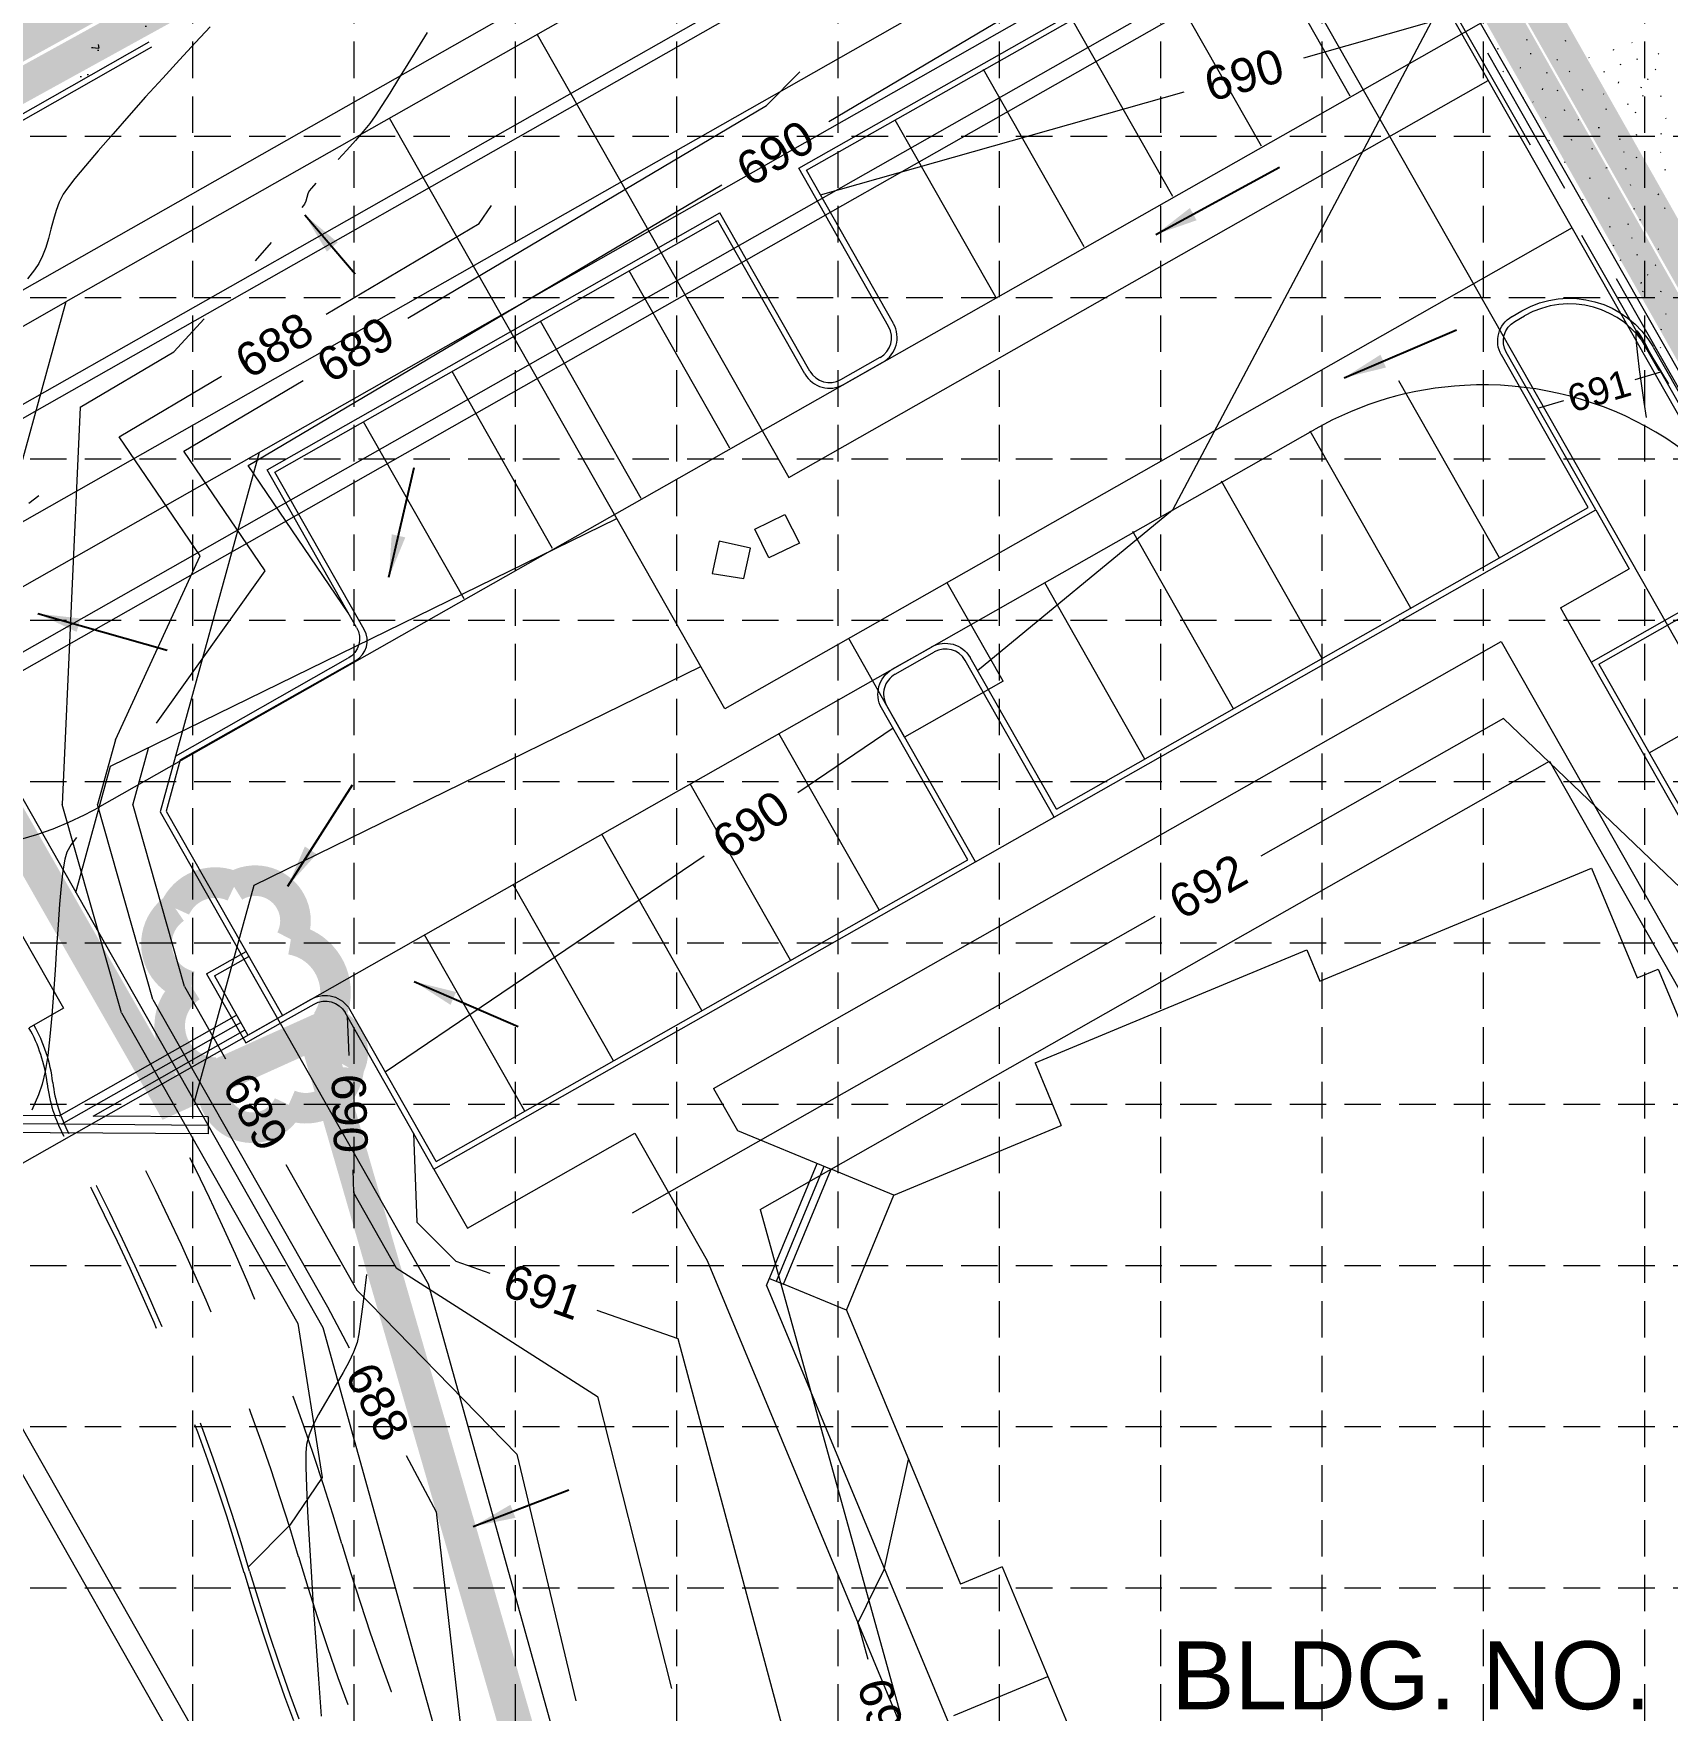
# Model space of a CAD drawing. Header units: feet. Extents: x 16394 to 17307, y 17282 to 17854.
# Drawn here: x 16665.6 to 16809.9, y 17628.6 to 17776.7 of the extents above; entities that cross this region are included whole.
import ezdxf
from ezdxf.enums import TextEntityAlignment as Align

# ---------------------------------------------------------------- set-up
doc = ezdxf.new("R2010")
doc.units = ezdxf.units.FT
doc.header["$MEASUREMENT"] = 0
for name, pattern in [('DGN Style 2', [22.939223, 13.763534, -9.175689]), ('DGN Style 4', [36.725696, 18.351378, -9.175689, 0.022939, -9.175689]), ('DGN Style 5', [16.057456, 6.881767, -9.175689]), ('HIDDEN', [0.375, 0.25, -0.125])]:
    doc.linetypes.add(name, pattern=pattern)
for name, color, linetype, lineweight in [('_0', 1, 'Continuous', 0), ('Level 1', 7, 'Continuous', 0), ('Level 17', 7, 'Continuous', 0), ('Level 18', 7, 'Continuous', 0), ('Level 21', 7, 'Continuous', 0), ('Level 25', 7, 'Continuous', 0), ('Level 35', 7, 'Continuous', 0), ('Level 38', 7, 'Continuous', 0), ('Level 4', 7, 'Continuous', 0), ('Level 41', 7, 'Continuous', 0), ('Level 43', 7, 'Continuous', 0), ('Level 5', 7, 'Continuous', 0), ('Level 51', 7, 'Continuous', 0)]:
    doc.layers.add(name, color=color, linetype=linetype, lineweight=lineweight)
for name, color, linetype in [('GRID', 254, 'HIDDEN'), ('LEGEND', 7, 'Continuous'), ('LIMITS OF DISTURBANCE', 1, 'HIDDEN'), ('SILT FENCE', 200, 'Continuous')]:
    doc.layers.add(name, color=color, linetype=linetype)
doc.styles.get("Standard").update_dxf_attribs({"font": 'ARIAL.TTF'})
doc.styles.add('Style-ENGINEERING', font='ENGINEERING.shx')
doc.dimstyles.get("Standard").update_dxf_attribs({"dimtxt": 0.18, "dimasz": 0.18, "dimexe": 0.18, "dimexo": 0.0625, "dimgap": 0.09, "dimtad": 0, "dimtih": 1, "dimtoh": 1, "dimdec": 4, "dimzin": 0, "dimdsep": 46, "dimtxsty": 'Standard', "dimcen": 0.09, "dimadec": 0, "dimazin": 0, "dimtfac": 1, "dimtdec": 4, "dimtofl": 0, "dimtmove": 0, "dimatfit": 3, "dimfxl": 0, "dimtolj": 1, "dimtzin": 0, "dimarcsym": 0})

msp = doc.modelspace()

# ---------------------------------------------------------------- hatches: boundary and pattern name
at = {"layer": 'Level 35', "linetype": 'DGN Style 2', "lineweight": 0}
h = msp.add_hatch(dxfattribs=at)
h.set_pattern_fill('AR-CONC', style=0)
h.set_pattern_definition([(50, (0, 0), (7.1726018, -0.6275213), [0.75, -8.25]), (355, (0, 0), (-1.3875133, 7.5219213), [0.6, -6.6]), (100.4514, (0.598, -0.052), (5.7850938, 6.8943954), [0.637402, -7.0114211]), (46.1842, (0, 2), (10.6724105, -1.65519), [1.125, -12.375]), (96.6356, (0.889, 1.862), (9.346627, 9.7411787), [0.956103, -10.51713]), (351.1842, (0, 2), (9.3466195, 9.741186), [0.9, -9.9]), (21, (1, 1.5), (5.9690705, -4.0261889), [0.75, -8.25]), (326, (1, 1.5), (2.4331533, 7.2515005), [0.6, -6.6]), (71.4514, (1.4974, 1.1645), (8.4022263, 3.225305), [0.637402, -7.0114211]), (37.5, (0, 0), (0.12159855, 3.32893854), [0, -6.52, 0, -6.7, 0, -6.625]), (7.5, (0, 0), (2.6306954, 3.9441171), [0, -3.82, 0, -6.37, 0, -2.525]), (327.5, (-2.23, 0), (5.33822436, -0.22554872), [0, -2.5, 0, -7.8, 0, -10.35]), (317.5, (-3.23, 0), (5.8318617, 1.0010498), [0, -3.25, 0, -5.18, 0, -7.35])])
h.paths.add_polyline_path([(16734.76, 17809.35, -0.018877), (16745.4, 17814.79), (16744.19, 17815.39), (16740.12, 17814.09), (16736.23, 17812.24), (16732.72, 17809.84), (16731.05, 17808.91), (16726.42, 17808.54), (16721.98, 17805.77), (16718.28, 17803.74), (16714.57, 17801.52), (16712.54, 17798.93), (16706.2, 17795.35), (16704.53, 17793.87), (16703.61, 17793.13), (16702.68, 17792.58), (16701.2, 17791.28), (16700.09, 17791.47), (16699.17, 17791.47), (16695.46, 17790.73), (16692.87, 17788.14), (16689.36, 17786.1), (16686.39, 17784.07), (16681.4, 17781.48), (16677.32, 17778.89), (16674.36, 17777.41), (16671.4, 17775.75), (16667.7, 17774.08), (16666.03, 17771.68), (16666.59, 17770.72), (16695.33, 17787.06)], flags=0)
h = msp.add_hatch(dxfattribs=at)
h.set_pattern_fill('AR-CONC', style=0)
h.set_pattern_definition([(50, (15736.0226, 15714.5856), (5.379451, -0.470641), [0.5625, -6.1875]), (355, (15736.0226, 15714.5856), (-1.040635, 5.641441), [0.45, -4.95]), (100.4514, (15736.471, 15714.5464), (4.33882, 5.170797), [0.478051, -5.258566]), (46.1842, (15736.0226, 15716.0856), (8.004308, -1.241393), [0.84375, -9.28125]), (96.6356, (15736.69, 15715.982), (7.00997, 7.305884), [0.717077, -7.887848]), (351.1842, (15736.023, 15716.086), (7.009965, 7.30589), [0.675, -7.425]), (21, (15736.7726, 15715.7106), (4.476803, -3.019642), [0.5625, -6.1875]), (326, (15736.7726, 15715.7106), (1.824865, 5.438625), [0.45, -4.95]), (71.4514, (15737.1457, 15715.459), (6.30167, 2.418979), [0.478051, -5.258566]), (37.5, (15736.0226, 15714.5856), (0.0911989, 2.4967039), [0, -4.89, 0, -5.025, 0, -4.96875]), (7.5, (15736.0226, 15714.5856), (1.9730215, 2.9580878), [0, -2.865, 0, -4.7775, 0, -1.89375]), (327.5, (15734.3501, 15714.5856), (4.0036683, -0.1691615), [0, -1.875, 0, -5.85, 0, -7.7625]), (317.5, (15733.6, 15714.5856), (4.3738963, 0.7507874), [0, -2.4375, 0, -3.885, 0, -5.5125])])
h.paths.add_polyline_path([(16834.87, 17702.77), (16843.51, 17687.59), (16845.7, 17696.86), (16840.28, 17701.26), (16840.72, 17707.12), (16836.03, 17709.76), (16833.68, 17719.43), (16825.47, 17719.22)], flags=16)
h.paths.add_polyline_path([(16806.6, 17768.57), (16839.06, 17711.4), (16833.77, 17708.4), (16801.31, 17765.57)], flags=9)

# ---------------------------------------------------------------- linework, layer by layer
at = {"color": 0, "lineweight": 0}
msp.add_solid([(16689.58, 17760.7), (16691.54, 17757.44), (16692.49, 17758.25)], dxfattribs=at)
at = {"layer": 'GRID', "color": 252, "linetype": 'HIDDEN', "lineweight": 0, "ltscale": 12.9}
for p, q in [((16679.68, 17838.88), (16679.68, 17340.07)), ((16693.93, 17838.88), (16693.93, 17340.07)), ((16708.18, 17838.88), (16708.18, 17340.07)), ((16722.43, 17838.88), (16722.43, 17340.07)), ((16736.68, 17838.88), (16736.68, 17340.07)), ((16750.93, 17838.88), (16750.93, 17340.07)), ((16765.18, 17838.88), (16765.18, 17340.07)), ((16779.43, 17838.88), (16779.43, 17340.07)), ((16793.68, 17838.88), (16793.68, 17340.07)), ((16807.93, 17838.88), (16807.93, 17340.07))]:
    msp.add_line(p, q, dxfattribs=at)
at = {"layer": 'GRID', "color": 7, "linetype": 'HIDDEN', "lineweight": 0, "ltscale": 12.9}
for p, q in [((16408.93, 17767.63), (17292.43, 17767.63)), ((16408.93, 17753.38), (17292.43, 17753.38)), ((16408.93, 17739.13), (17292.43, 17739.13)), ((16408.93, 17724.88), (17292.43, 17724.88)), ((16408.93, 17710.63), (17292.43, 17710.63)), ((16408.93, 17696.38), (17292.43, 17696.38)), ((16408.93, 17682.13), (17292.43, 17682.13)), ((16408.93, 17667.88), (17292.43, 17667.88)), ((16408.93, 17653.63), (17292.43, 17653.63)), ((16408.93, 17639.38), (17292.43, 17639.38))]:
    msp.add_line(p, q, dxfattribs=at)
at = {"layer": 'LEGEND', "color": 170, "ltscale": 100, "const_width": 2.7}
msp.add_lwpolyline([(16688.36, 17696.68, 0.520567), (16688.36, 17696.68, 0.765195), (16683.34, 17701.33, 0.417879), (16678.14, 17699.43, 0.6649), (16679.58, 17692.52, 0.744833), (16681.71, 17684.9, 0.975642), (16688.17, 17682.07, 0.520567), (16693.47, 17685.35, 0.520567), (16691.53, 17689.41, 0.540264), (16688.36, 17696.68)], format="xyb", close=True, dxfattribs=at)
at = {"layer": 'Level 1', "color": 7, "linetype": 'Continuous', "lineweight": 0}
for p, q in [((16771.9, 17811.72), (16668.48, 17753)), ((16855.84, 17663.87), (16771.9, 17811.72)), ((16668.48, 17753), (16659.09, 17718.92)), ((16659.09, 17718.92), (16691.18, 17662.4)), ((16691.18, 17662.4), (16705, 17612.74))]:
    msp.add_line(p, q, dxfattribs=at)
at = {"layer": 'Level 1', "color": 35, "linetype": 'DGN Style 5', "lineweight": 0}
for p, q in [((16681.24, 17777.31), (16679.93, 17775.93)), ((16679.93, 17775.93), (16678.52, 17774.4)), ((16700.39, 17776.79), (16699.53, 17775.42)), ((16678.52, 17774.4), (16677.04, 17772.78)), ((16699.53, 17775.42), (16698.68, 17774.04)), ((16677.04, 17772.78), (16675.53, 17771.11)), ((16697.86, 17772.7), (16697.09, 17771.45)), ((16698.68, 17774.04), (16697.86, 17772.7)), ((16697.09, 17771.45), (16696.4, 17770.35)), ((16675.53, 17771.11), (16674.06, 17769.45)), ((16696.4, 17770.35), (16695.81, 17769.43)), ((16674.06, 17769.45), (16672.65, 17767.85)), ((16695.33, 17768.76), (16694.75, 17768.05)), ((16695.81, 17769.43), (16695.33, 17768.76)), ((16672.65, 17767.85), (16671.35, 17766.35)), ((16694.07, 17767.26), (16693.31, 17766.42)), ((16694.75, 17768.05), (16694.07, 17767.26)), ((16671.35, 17766.35), (16670.22, 17765.02)), ((16693.31, 17766.42), (16692.54, 17765.59)), ((16669.29, 17763.9), (16668.62, 17763.05)), ((16670.22, 17765.02), (16669.29, 17763.9)), ((16668.24, 17762.51), (16667.9, 17761.82)), ((16668.62, 17763.05), (16668.24, 17762.51)), ((16689.86, 17762.54), (16689.77, 17762.22)), ((16689.98, 17762.82), (16689.86, 17762.54)), ((16690.17, 17763.05), (16689.98, 17762.82)), ((16690.56, 17763.48), (16690.17, 17763.05)), ((16667.62, 17761.07), (16667.38, 17760.27)), ((16667.9, 17761.82), (16667.62, 17761.07)), ((16689.56, 17761.63), (16689.33, 17761.35)), ((16689.68, 17761.91), (16689.56, 17761.63)), ((16689.77, 17762.22), (16689.68, 17761.91)), ((16667.16, 17759.44), (16666.95, 17758.61)), ((16667.38, 17760.27), (16667.16, 17759.44)), ((16666.71, 17757.81), (16666.43, 17757.06)), ((16666.95, 17758.61), (16666.71, 17757.81)), ((16686.63, 17758.25), (16685.2, 17756.64)), ((16666.09, 17756.38), (16665.7, 17755.83)), ((16666.43, 17757.06), (16666.09, 17756.38)), ((16665.7, 17755.83), (16665.09, 17755.05)), ((16807.16, 17750.43), (16807.14, 17750.33)), ((16807.18, 17750.45), (16807.16, 17750.43)), ((16807.21, 17750.45), (16807.18, 17750.45)), ((16807.29, 17750.41), (16807.21, 17750.45)), ((16807.45, 17750.24), (16807.29, 17750.41)), ((16807.14, 17750.33), (16807.14, 17750.04)), ((16807.14, 17750.04), (16807.18, 17749.41)), ((16807.18, 17749.41), (16807.29, 17748.33)), ((16807.69, 17749.86), (16807.45, 17750.24)), ((16808.03, 17749.24), (16807.69, 17749.86)), ((16808.37, 17748.58), (16808.03, 17749.24)), ((16807.29, 17748.33), (16807.45, 17747.02)), ((16808.68, 17748.03), (16808.37, 17748.58)), ((16808.91, 17747.66), (16808.68, 17748.03)), ((16809.23, 17747.13), (16808.91, 17747.66)), ((16807.45, 17747.02), (16807.65, 17745.58)), ((16809.63, 17746.48), (16809.23, 17747.13)), ((16810.08, 17745.76), (16809.63, 17746.48)), ((16807.65, 17745.58), (16807.86, 17744.13)), ((16807.86, 17744.13), (16808.08, 17742.78)), ((16666.09, 17735.87), (16665.22, 17735.18)), ((16668.94, 17705.05), (16668.56, 17704.39)), ((16669.42, 17705.69), (16668.94, 17705.05)), ((16668.38, 17703.77), (16668.22, 17702.75)), ((16668.56, 17704.39), (16668.38, 17703.77)), ((16668.22, 17702.75), (16668.07, 17701.4)), ((16668.07, 17701.4), (16667.93, 17699.78)), ((16667.93, 17699.78), (16667.8, 17697.96)), ((16667.8, 17697.96), (16667.67, 17696)), ((16667.67, 17696), (16667.54, 17693.97)), ((16667.54, 17693.97), (16667.4, 17691.93)), ((16667.4, 17691.93), (16667.24, 17689.95)), ((16667.24, 17689.95), (16667.07, 17688.1)), ((16667.07, 17688.1), (16666.88, 17686.43)), ((16666.88, 17686.43), (16666.66, 17685)), ((16666.4, 17683.9), (16666.07, 17682.96)), ((16666.66, 17685), (16666.4, 17683.9)), ((16666.07, 17682.96), (16665.49, 17681.59)), ((16695.03, 17667.08), (16694.77, 17664.9)), ((16694.77, 17664.9), (16694.55, 17663.13)), ((16694.55, 17663.13), (16694.35, 17661.83)), ((16694.35, 17661.83), (16694.2, 17661.07)), ((16693.89, 17660.21), (16693.48, 17659.32)), ((16694.2, 17661.07), (16693.89, 17660.21)), ((16693.48, 17659.32), (16692.98, 17658.42)), ((16692.44, 17657.49), (16691.88, 17656.56)), ((16692.98, 17658.42), (16692.44, 17657.49)), ((16691.32, 17655.63), (16690.8, 17654.71)), ((16691.88, 17656.56), (16691.32, 17655.63)), ((16690.8, 17654.71), (16690.34, 17653.8)), ((16689.98, 17652.92), (16689.74, 17652.06)), ((16690.34, 17653.8), (16689.98, 17652.92)), ((16689.74, 17652.06), (16689.69, 17651.33)), ((16689.69, 17651.33), (16689.69, 17650.05)), ((16689.69, 17650.05), (16689.74, 17648.3)), ((16689.74, 17648.3), (16689.84, 17646.14)), ((16689.84, 17646.14), (16689.97, 17643.63)), ((16689.97, 17643.63), (16690.14, 17640.83)), ((16690.14, 17640.83), (16690.34, 17637.81)), ((16690.34, 17637.81), (16690.56, 17634.63)), ((16690.56, 17634.63), (16690.8, 17631.35)), ((16690.8, 17631.35), (16691.04, 17628.04))]:
    msp.add_line(p, q, dxfattribs=at)
at = {"layer": 'Level 17', "color": 7, "linetype": 'Continuous', "lineweight": 0}
for p, q in [((16779.25, 17693), (16803.25, 17702.98)), ((16803.25, 17702.98), (16807.28, 17693.29)), ((16754.09, 17685.78), (16778.09, 17695.77)), ((16778.09, 17695.77), (16779.25, 17693)), ((16807.28, 17693.29), (16809.13, 17694.05)), ((16809.13, 17694.05), (16815.28, 17679.28)), ((16754.09, 17685.78), (16756.39, 17680.24)), ((16741.62, 17674.09), (16756.39, 17680.24)), ((16731.88, 17666.21), (16736.07, 17676.38)), ((16741.62, 17674.09), (16736.07, 17676.38)), ((16737.42, 17663.92), (16741.62, 17674.09)), ((16737.42, 17663.92), (16731.88, 17666.21)), ((16737.42, 17663.92), (16747.5, 17639.71)), ((16751.19, 17641.25), (16747.5, 17639.71)), ((16751.19, 17641.25), (16763.48, 17611.7)), ((16746.91, 17628.1), (16755.22, 17631.56))]:
    msp.add_line(p, q, dxfattribs=at)
at = {"layer": 'Level 21', "color": 7, "linetype": 'Continuous', "lineweight": 0}
msp.add_line((16574.64, 17699.72), (16668.48, 17753), dxfattribs=at)
at = {"layer": 'Level 25', "color": 7, "linetype": 'Continuous', "lineweight": 0}
for p, q in [((16820.91, 17822.3), (16582.06, 17686.68)), ((16802.59, 17822.24), (16649.13, 17735.11)), ((16825.24, 17813.23), (16587, 17677.97)), ((16708.94, 17745.57), (16828.12, 17813.23)), ((16671.49, 17708.41), (16849.58, 17809.52)), ((16876.28, 17607.61), (16763.2, 17806.78)), ((16781.77, 17794.33), (16660.97, 17725.74)), ((16710.11, 17776.63), (16732.34, 17737.49)), ((16759.61, 17752.98), (16794.12, 17772.57)), ((16726.7, 17717.04), (16697.07, 17769.22)), ((16801.53, 17759.53), (16726.7, 17717.04)), ((16732.34, 17737.49), (16759.61, 17752.98)), ((16587.72, 17676.74), (16708.94, 17745.57)), ((16676.84, 17683.84), (16778.84, 17741.76)), ((16685.56, 17739.7), (16676.81, 17707.96)), ((16672.44, 17711.99), (16717.15, 17733.86)), ((16751.27, 17719.49), (16746.33, 17728.19)), ((16742.57, 17714.55), (16737.63, 17723.25)), ((16685.11, 17701.48), (16724.57, 17720.79)), ((16751.27, 17719.49), (16742.57, 17714.55)), ((16669.36, 17700.82), (16672.44, 17711.99)), ((16729.8, 17672.82), (16799.53, 17712.41)), ((16799.53, 17712.41), (16846.44, 17629.78)), ((16676.81, 17707.96), (16700.48, 17666.26)), ((16679.84, 17682.37), (16685.11, 17701.48)), ((16636.38, 17660.87), (16676.84, 17683.84)), ((16729.8, 17672.82), (16742.21, 17628.21)), ((16700.48, 17666.26), (16714.3, 17616.61))]:
    msp.add_line(p, q, dxfattribs=at)
for centre, start, end in [((16793.65, 17715.67), 93.1182, 119.5867), ((16793.65, 17715.67), 29.5867, 93.1182), ((16656.68, 17734.49), 209.5867, 299.5867)]:
    msp.add_arc(centre, 30, start, end, dxfattribs=at)
at = {"layer": 'Level 35', "color": 7, "linetype": 'DGN Style 2', "lineweight": 0}
for p, q in [((16791, 17778.82), (16811.61, 17742.66)), ((16812.25, 17743.08), (16792.02, 17778.59))]:
    msp.add_line(p, q, dxfattribs=at)
at = {"layer": 'Level 35', "color": 5, "linetype": 'DGN Style 2', "lineweight": 0}
for p, q in [((16663.33, 17699.29), (16668.27, 17690.59)), ((16668.27, 17690.59), (16665.23, 17688.86))]:
    msp.add_line(p, q, dxfattribs=at)
at = {"layer": 'Level 35', "color": 7, "linetype": 'DGN Style 2', "lineweight": 0, "flags": 128}
for points in [[(16663.88, 17769.17), (16695.33, 17787.06, -0.000616), (16695.33, 17787.06), (16734.76, 17809.35, -0.001041), (16734.76, 17809.35, -0.050945), (16764.29, 17822.13, -0.050945)], [(16664.12, 17768.74), (16695.58, 17786.62), (16735, 17808.91, -0.05352), (16765.98, 17822.14, -0.05352)]]:
    msp.add_lwpolyline(points, format="xyb", dxfattribs=at)
for points in [[(16730.56, 17730.4), (16729.35, 17732.93), (16732, 17734.23), (16733.27, 17731.69)], [(16726.19, 17731.85), (16725.56, 17729.01), (16728.36, 17728.56), (16728.96, 17731.24)]]:
    msp.add_lwpolyline(points, close=True, dxfattribs=at)
at = {"layer": 'Level 35', "color": 7, "linetype": 'DGN Style 2', "lineweight": 0}
for centre, radius, start, end in [((16653.92, 17682.45), 13, 6.7221, 29.5867), ((16653.92, 17682.45), 13.5, 6.7221, 29.5867), ((16679.74, 17685.49), 13, 186.7221, 208.435), ((16679.74, 17685.49), 12.5, 186.7221, 208.435), ((16492.88, 17584.3), 208.5, 16.4297, 28.435), ((16492.88, 17584.3), 204.5, 16.4297, 28.435), ((16492.88, 17584.3), 199.5, 16.4297, 28.435), ((16492.88, 17584.3), 200, 16.4297, 28.435), ((16876.55, 17697.44), 191.5, 196.4297, 209.5867), ((16876.55, 17697.44), 200, 196.4297, 209.5867), ((16876.55, 17697.44), 195.5, 196.4297, 209.5867), ((16876.55, 17697.44), 200.5, 196.4297, 209.5867)]:
    msp.add_arc(centre, radius, start, end, dxfattribs=at)
at = {"layer": 'Level 38', "color": 7, "linetype": 'Continuous', "lineweight": 0}
for p, q in [((16769.13, 17813.35), (16644.3, 17742.48)), ((16774.14, 17804.86), (16643.53, 17730.7)), ((16733.21, 17764.82), (16781.04, 17791.97)), ((16733.9, 17764.63), (16780.85, 17791.29)), ((16781.92, 17771.19), (16773.03, 17786.85)), ((16774.09, 17766.75), (16765.2, 17782.4)), ((16792.31, 17779.56), (16812.91, 17743.4)), ((16766.26, 17762.31), (16757.38, 17777.96)), ((16758.44, 17757.86), (16749.55, 17773.52)), ((16750.61, 17753.42), (16741.72, 17769.07)), ((16741.15, 17750.83), (16733.21, 17764.82)), ((16741.59, 17751.08), (16733.9, 17764.63)), ((16686.26, 17738.15), (16726.26, 17760.87)), ((16734.2, 17746.88), (16726.26, 17760.87)), ((16686.94, 17737.97), (16726.07, 17760.18)), ((16733.76, 17746.64), (16726.07, 17760.18)), ((16727.13, 17740.09), (16718.24, 17755.74)), ((16796.22, 17751.71), (16797.09, 17752.21)), ((16719.3, 17735.64), (16710.42, 17751.3)), ((16796.46, 17751.28), (16797.33, 17751.77)), ((16808.68, 17749.01), (16818.3, 17732.06)), ((16736.92, 17746.13), (16740.4, 17748.11)), ((16737.17, 17745.7), (16740.65, 17747.67)), ((16802.93, 17734.83), (16795.28, 17748.31)), ((16803.61, 17734.64), (16795.71, 17748.55)), ((16808.24, 17748.77), (16817.87, 17731.81)), ((16711.48, 17731.2), (16702.59, 17746.85)), ((16795.1, 17730.38), (16786.22, 17746.04)), ((16703.65, 17726.76), (16694.76, 17742.41)), ((16787.28, 17725.94), (16778.39, 17741.59)), ((16694.16, 17724.24), (16686.26, 17738.15)), ((16694.84, 17724.05), (16686.94, 17737.97)), ((16779.45, 17721.5), (16770.56, 17737.15)), ((16755.78, 17707.48), (16803.61, 17734.64)), ((16755.97, 17708.17), (16802.93, 17734.83)), ((16803.61, 17734.64), (16806.57, 17729.42)), ((16771.62, 17717.05), (16762.74, 17732.71)), ((16763.8, 17712.61), (16754.95, 17728.19)), ((16800.49, 17725.97), (16806.57, 17729.42)), ((16803.2, 17721.18), (16817.12, 17729.08)), ((16803.88, 17720.99), (16817.36, 17728.65)), ((16800.49, 17725.97), (16803.2, 17721.18)), ((16725.7, 17683.5), (16795.27, 17723)), ((16741.47, 17720.54), (16744.95, 17722.51)), ((16795.27, 17723), (16863.97, 17602)), ((16808.33, 17713.17), (16824.42, 17722.3)), ((16678.16, 17712.86), (16693.4, 17721.51)), ((16678.59, 17712.53), (16694.09, 17721.33)), ((16741.72, 17720.1), (16745.2, 17722.08)), ((16755.78, 17707.48), (16747.92, 17721.33)), ((16755.97, 17708.17), (16748.36, 17721.57)), ((16803.2, 17721.18), (16816.04, 17698.57)), ((16803.88, 17720.99), (16839.43, 17658.38)), ((16748.15, 17703.72), (16740.53, 17717.13)), ((16748.83, 17703.53), (16740.97, 17717.38)), ((16740.32, 17699.28), (16731.47, 17714.86)), ((16678.16, 17712.86), (16676.81, 17707.96)), ((16678.59, 17712.53), (16677.35, 17708.02)), ((16732.49, 17694.83), (16723.64, 17710.42)), ((16676.81, 17707.96), (16687.42, 17689.27)), ((16677.35, 17708.02), (16687.61, 17689.96)), ((16748.83, 17703.53), (16755.78, 17707.48)), ((16724.67, 17690.39), (16715.82, 17705.97)), ((16701, 17676.38), (16748.83, 17703.53)), ((16701.19, 17677.06), (16748.15, 17703.72)), ((16716.84, 17685.95), (16707.99, 17701.53)), ((16709.01, 17681.5), (16700.17, 17697.09)), ((16687.61, 17689.96), (16690.16, 17691.41)), ((16687.42, 17689.27), (16690.41, 17690.97)), ((16701, 17676.38), (16693.14, 17690.22)), ((16701.19, 17677.06), (16693.57, 17690.47)), ((16725.7, 17683.5), (16727.81, 17679.79)), ((16703.96, 17671.16), (16718.74, 17679.55)), ((16718.74, 17679.55), (16725.13, 17668.31)), ((16727.81, 17679.79), (16736.07, 17676.38)), ((16701, 17676.38), (16703.96, 17671.16)), ((16730.38, 17666.1), (16734.83, 17676.89)), ((16731.26, 17666.47), (16735.45, 17676.64)), ((16725.13, 17668.31), (16765.15, 17572.11)), ((16730.38, 17666.1), (16768.2, 17575.18)), ((16730.64, 17666.72), (16731.88, 17666.21))]:
    msp.add_line(p, q, dxfattribs=at)
at = {"layer": 'Level 38', "color": 7, "linetype": 'Continuous', "lineweight": 0, "extrusion": (0, 0, -1)}
for centre, radius, start, end in [((-16801.28, 17744.82), 8.5, 60.4133, 150.4133), ((-16797.45, 17749.54), 2.5, 330.4133, 60.4133), ((-16797.45, 17749.54), 2, 330.4133, 60.4133), ((-16692.42, 17723.25), 2, 150.4133, 240.4133), ((-16746.18, 17720.34), 2.5, 60.4133, 150.4133), ((-16742.71, 17718.36), 2.5, 330.4133, 60.4133), ((-16691.4, 17689.23), 2.5, 60.4133, 150.4133), ((-16691.4, 17689.23), 2, 60.4133, 150.4133)]:
    msp.add_arc(centre, radius, start, end, dxfattribs=at)
at = {"layer": 'Level 38', "color": 7, "linetype": 'Continuous', "lineweight": 0}
for centre, radius, start, end in [((16801.28, 17744.82), 8, 29.5867, 119.5867), ((16739.41, 17749.84), 2, 299.5867, 29.5867), ((16739.41, 17749.84), 2.5, 299.5867, 29.5867), ((16735.94, 17747.87), 2.5, 209.5867, 299.5867), ((16735.94, 17747.87), 2, 209.5867, 299.5867), ((16693.1, 17723.06), 2, 299.5867, 29.5867), ((16746.18, 17720.34), 2, 29.5867, 119.5867), ((16742.71, 17718.36), 2, 119.5867, 209.5867)]:
    msp.add_arc(centre, radius, start, end, dxfattribs=at)
at = {"layer": 'Level 41', "color": 5, "linetype": 'Continuous', "lineweight": 0}
for p, q in [((16667.89, 17681.09), (16648.87, 17681.23)), ((16681.05, 17680.99), (16670.89, 17681.07)), ((16681.05, 17680.99), (16681.04, 17679.49)), ((16681.04, 17679.49), (16649.72, 17679.72))]:
    msp.add_line(p, q, dxfattribs=at)
at = {"layer": 'Level 41', "color": 5, "linetype": 'DGN Style 4', "lineweight": 0}
for p, q in [((16668.09, 17680.34), (16649.73, 17680.47)), ((16681.05, 17680.24), (16668.09, 17680.34))]:
    msp.add_line(p, q, dxfattribs=at)
at = {"layer": 'Level 41', "color": 5, "linetype": 'Continuous', "lineweight": 0, "flags": 128}
for points in [[(16643.78, 17686.12), (16698.47, 17589.82)], [(16649.72, 17679.72), (16700.2, 17590.8)]]:
    msp.add_lwpolyline(points, dxfattribs=at)
at = {"layer": 'Level 43', "color": 5, "linetype": 'Continuous', "lineweight": 0}
for p, q in [((16680.92, 17693.63), (16684.4, 17695.61)), ((16681.6, 17693.45), (16684.64, 17695.17)), ((16680.92, 17693.63), (16684.38, 17687.55)), ((16681.6, 17693.45), (16684.56, 17688.23)), ((16667.89, 17681.09), (16683.56, 17689.99)), ((16684.56, 17688.23), (16687.61, 17689.96)), ((16670.89, 17681.07), (16684.31, 17688.68)), ((16684.38, 17687.55), (16687.85, 17689.52))]:
    msp.add_line(p, q, dxfattribs=at)
at = {"layer": 'Level 43', "color": 5, "linetype": 'DGN Style 4', "lineweight": 0}
msp.add_line((16668.09, 17680.34), (16683.93, 17689.34), dxfattribs=at)
at = {"layer": 'Level 5', "color": 35, "linetype": 'Continuous', "lineweight": 0}
for p, q in [((16735.87, 17768.95), (16782.28, 17796.47)), ((16789.11, 17777.76), (16766.23, 17734.6)), ((16777.82, 17774.56), (16789.11, 17777.76)), ((16730.38, 17770.34), (16733.3, 17773.34)), ((16735.13, 17762.45), (16767.25, 17771.56)), ((16698.69, 17751.55), (16730.38, 17770.34)), ((16684.59, 17738.54), (16726.42, 17763.34)), ((16704.99, 17759.94), (16706.08, 17761.53)), ((16691.49, 17751.93), (16704.99, 17759.94)), ((16678.03, 17748.6), (16680.69, 17751.51)), ((16669.75, 17743.69), (16678.03, 17748.6)), ((16673.2, 17741.09), (16682.24, 17746.45)), ((16678.9, 17739.81), (16689.44, 17746.07)), ((16807.08, 17746.15), (16809.35, 17746.82)), ((16669.75, 17743.69), (16668.17, 17708.6)), ((16798.51, 17743.62), (16800.79, 17744.29)), ((16680.34, 17730.57), (16673.2, 17741.09)), ((16686.08, 17729.23), (16678.9, 17739.81)), ((16693.41, 17725.54), (16684.59, 17738.54)), ((16766.23, 17734.6), (16749.02, 17720.4)), ((16672.86, 17714.32), (16680.34, 17730.57)), ((16676.5, 17715.78), (16686.08, 17729.23)), ((16741.55, 17715.34), (16733.13, 17709.63)), ((16795.47, 17716.2), (16774.03, 17704.02)), ((16795.47, 17716.2), (16818.65, 17693.97)), ((16672.86, 17714.32), (16671.29, 17708.61)), ((16675.75, 17713.53), (16674.4, 17708.62)), ((16673.39, 17690.19), (16668.17, 17708.6)), ((16676.18, 17691.36), (16671.29, 17708.61)), ((16678.96, 17692.52), (16674.4, 17708.62)), ((16724.85, 17704.02), (16696.7, 17684.95)), ((16764.68, 17698.71), (16718.49, 17672.48)), ((16676.18, 17691.36), (16691.59, 17664.21)), ((16678.96, 17692.52), (16682.59, 17686.14)), ((16673.39, 17690.19), (16688.98, 17662.73)), ((16693.34, 17689.87), (16693.47, 17686.41)), ((16699.19, 17679.57), (16699.48, 17671.7)), ((16687.9, 17676.79), (16694.19, 17665.7)), ((16693.83, 17676.31), (16693.9, 17674.31)), ((16693.9, 17674.31), (16697.67, 17667.67)), ((16699.48, 17671.7), (16702.92, 17668.25)), ((16697.67, 17667.67), (16715.43, 17656.3)), ((16702.92, 17668.25), (16705.93, 17667.2)), ((16694.19, 17665.7), (16708.31, 17651.19)), ((16691.59, 17664.21), (16693.51, 17660.59)), ((16715.37, 17663.91), (16722.55, 17661.41)), ((16688.98, 17662.73), (16691.11, 17649.14)), ((16722.55, 17661.41), (16735.55, 17612.95)), ((16715.43, 17656.3), (16721.98, 17630.51)), ((16708.31, 17651.19), (16713.54, 17629.41)), ((16698.54, 17651.09), (16701.19, 17646.09)), ((16740.76, 17641), (16742.91, 17650.74)), ((16691.11, 17649.14), (16688.27, 17644.93)), ((16701.19, 17646.09), (16705, 17612.74)), ((16688.27, 17644.93), (16684.61, 17641.23)), ((16738.45, 17636.27), (16740.76, 17641)), ((16738.45, 17636.27), (16739.32, 17633.08))]:
    msp.add_line(p, q, dxfattribs=at)
at = {"layer": 'Level 51', "color": 254, "linetype": 'Continuous', "lineweight": 0}
for p, q in [((16797.57, 17776.15), (16797.48, 17776.13)), ((16800.96, 17776.06), (16800.87, 17776.04)), ((16806.84, 17775.88), (16806.8, 17775.93)), ((16794.97, 17775.32), (16795, 17775.41)), ((16797.91, 17774.93), (16797.81, 17774.91)), ((16800.23, 17774.37), (16800.19, 17774.41)), ((16803.03, 17774.55), (16802.99, 17774.59)), ((16805.19, 17775.23), (16805.22, 17775.32)), ((16807.28, 17774.41), (16807.31, 17774.5)), ((16809.19, 17774.9), (16809.14, 17774.95)), ((16795.46, 17773.33), (16795.42, 17773.38)), ((16796.99, 17773.65), (16796.95, 17773.69)), ((16799.33, 17773.24), (16799.24, 17773.2)), ((16801.31, 17773.33), (16801.27, 17773.38)), ((16804.35, 17773.31), (16804.38, 17773.4)), ((16805.81, 17773.94), (16805.84, 17774.03)), ((16808.16, 17772.7), (16808.2, 17772.68)), ((16808.2, 17772.68), (16808.21, 17772.66)), ((16808.92, 17773.51), (16808.87, 17773.56)), ((16798.91, 17771.75), (16798.94, 17771.84)), ((16800.24, 17771.66), (16800.27, 17771.75)), ((16802.47, 17771.73), (16802.38, 17771.71)), ((16804.33, 17771.35), (16804.29, 17771.39)), ((16805.61, 17772.34), (16805.64, 17772.43)), ((16807.62, 17771.92), (16807.65, 17772.01)), ((16807.78, 17771.17), (16807.81, 17771.26)), ((16809.36, 17771.16), (16809.39, 17771.25)), ((16797.19, 17770.99), (16797.22, 17771.08)), ((16798.09, 17770.64), (16798.05, 17770.68)), ((16800.88, 17769.94), (16800.79, 17769.92)), ((16804.52, 17769.99), (16804.55, 17770.08)), ((16806.44, 17770.45), (16806.47, 17770.53)), ((16807.16, 17769.73), (16807.07, 17769.71)), ((16799.22, 17769.26), (16799.18, 17769.3)), ((16802.11, 17769.05), (16802.07, 17769.09)), ((16803.94, 17768.39), (16803.84, 17768.37)), ((16809.84, 17769.17), (16809.8, 17769.22)), ((16799.49, 17767.23), (16799.52, 17767.32)), ((16801.51, 17767.31), (16801.42, 17767.29)), ((16805.73, 17767.35), (16805.76, 17767.44)), ((16807.25, 17767.76), (16807.15, 17767.74)), ((16809.4, 17767.81), (16809.43, 17767.9)), ((16800.9, 17765.33), (16800.85, 17765.38)), ((16803.3, 17766.48), (16803.33, 17766.57)), ((16806.13, 17766.21), (16806.09, 17766.25)), ((16807.2, 17765.74), (16807.23, 17765.83)), ((16809.37, 17766.2), (16809.32, 17766.24)), ((16803.09, 17763.89), (16803.12, 17763.98)), ((16804.61, 17764.84), (16804.51, 17764.82)), ((16806.27, 17764.72), (16806.3, 17764.81)), ((16809.77, 17764.67), (16809.68, 17764.63)), ((16806.72, 17763.28), (16806.67, 17763.33)), ((16809.19, 17762.52), (16809.1, 17762.47)), ((16802.49, 17762.03), (16802.44, 17762.07)), ((16804.77, 17762.13), (16804.8, 17762.22)), ((16807.04, 17761.21), (16806.94, 17761.19)), ((16809.73, 17761.26), (16809.68, 17761.31)), ((16804.9, 17759.62), (16804.81, 17759.6)), ((16806.48, 17759.83), (16806.51, 17759.92)), ((16807.53, 17760.22), (16807.56, 17760.31)), ((16805.19, 17757.95), (16805.22, 17758.04)), ((16806.84, 17758.6), (16806.8, 17758.65)), ((16805.81, 17756.66), (16805.84, 17756.75)), ((16807.28, 17757.13), (16807.31, 17757.22)), ((16809.19, 17757.62), (16809.14, 17757.67)), ((16808.16, 17755.42), (16808.2, 17755.4)), ((16808.2, 17755.4), (16808.21, 17755.38)), ((16808.92, 17756.23), (16808.87, 17756.28)), ((16807.62, 17754.64), (16807.65, 17754.73)), ((16807.78, 17753.89), (16807.81, 17753.98)), ((16809.36, 17753.88), (16809.39, 17753.97)), ((16809.84, 17751.89), (16809.8, 17751.94)), ((16809.4, 17750.53), (16809.43, 17750.62)), ((16809.37, 17748.92), (16809.32, 17748.96))]:
    msp.add_line(p, q, dxfattribs=at)
at = {"layer": 'LIMITS OF DISTURBANCE', "lineweight": 0, "ltscale": 40, "const_width": 3}
msp.add_lwpolyline([(17011.22, 17758.91), (16981.94, 17741.82), (16977.59, 17750.14), (16968.09, 17744.43), (16972.93, 17736.98), (16859.1, 17672.1), (16794.2, 17786.74), (16791.49, 17784.86), (16772.26, 17819.91), (16767.67, 17828.42), (16746.49, 17821.09), (16660.85, 17773.81), (16656.89, 17768.83), (16640.11, 17746), (16645.17, 17711.91), (16660.97, 17711.87), (16677.65, 17682.67), (16690.5, 17688.47), (16710.85, 17618.16), (16753.89, 17528.69), (16777.2, 17436.2), (16754.5, 17455.94), (16764.11, 17360.05)], dxfattribs=at)
at = {"layer": 'SILT FENCE', "linetype": 'Continuous', "lineweight": 0, "const_width": 3}
msp.add_lwpolyline([(17137.78, 17531.55), (17010.31, 17754.46), (16857.81, 17667.75), (16793.16, 17782.1), (16789.98, 17780.53), (16766.33, 17824.33), (16751.87, 17819.79), (16744.82, 17816.37), (16662.9, 17771.2), (16643.39, 17745.23), (16648.02, 17715.39)], dxfattribs=at)

# ---------------------------------------------------------------- texts
at = {"layer": 'Level 18', "color": 7, "linetype": 'Continuous', "lineweight": 0, "insert": (16661.97, 17783.57), "char_height": 10.08, "attachment_point": 5, "rotation": 29.4698, "line_spacing_factor": 0.9}
msp.add_mtext('EXCHANGE PARKWAY', dxfattribs=at)
at = {"layer": 'Level 18', "color": 7, "linetype": 'Continuous', "lineweight": 0, "insert": (16790.8, 17631.62), "char_height": 6, "attachment_point": 5, "line_spacing_factor": 0.9}
msp.add_mtext('BLDG. NO. 1', dxfattribs=at)
at = {"layer": 'Level 4', "color": 35, "linetype": 'Continuous', "lineweight": 0}
for s, height, rotation, p in [('690', 3, 15.8314, (16772.54, 17773.06)), ('690', 3, 30.6676, (16731.14, 17766.15)), ('688', 3, 30.6676, (16686.87, 17749.19)), ('689', 3, 30.6676, (16694.06, 17748.81)), ('691', 2.4, 16.4362, (16803.9, 17745.15)), ('690', 3, 34.1194, (16728.99, 17706.83)), ('692', 3, 29.5956, (16769.35, 17701.37)), ('689', 3, 299.5867, (16685.24, 17681.46)), ('690', 3, 272.067, (16693.56, 17681.3)), ('691', 3, 340.7671, (16710.65, 17665.56)), ('688', 3, 297.9239, (16696.02, 17655.84)), ('692', 3, 285.1879, (16740.73, 17627.89))]:
    msp.add_text(s, height=height, rotation=rotation, dxfattribs=at).set_placement(p, align=Align.MIDDLE_CENTER)

# ---------------------------------------------------------------- leaders
at = {"layer": '_0', "color": 7, "linetype": 'Continuous', "lineweight": 0}
for points in [[(16764.77, 17758.96), (16775.69, 17764.91)], [(16689.58, 17760.7), (16694.05, 17755.48)], [(16781.39, 17746.3), (16791.32, 17750.52)], [(16697.02, 17728.68), (16699.26, 17738.36)], [(16666, 17725.46), (16677.42, 17722.23)], [(16688.09, 17701.39), (16693.8, 17710.32)], [(16699.26, 17692.95), (16708.44, 17688.98)], [(16704.47, 17644.81), (16712.9, 17648.04)]]:
    msp.add_leader(points, dimstyle='Standard', override={"dimtxt": 3, "dimasz": 3.75, "dimgap": 0, "dimtad": 1, "dimtxsty": 'Style-ENGINEERING'}, dxfattribs=at)

doc.saveas('drawing.dxf')
